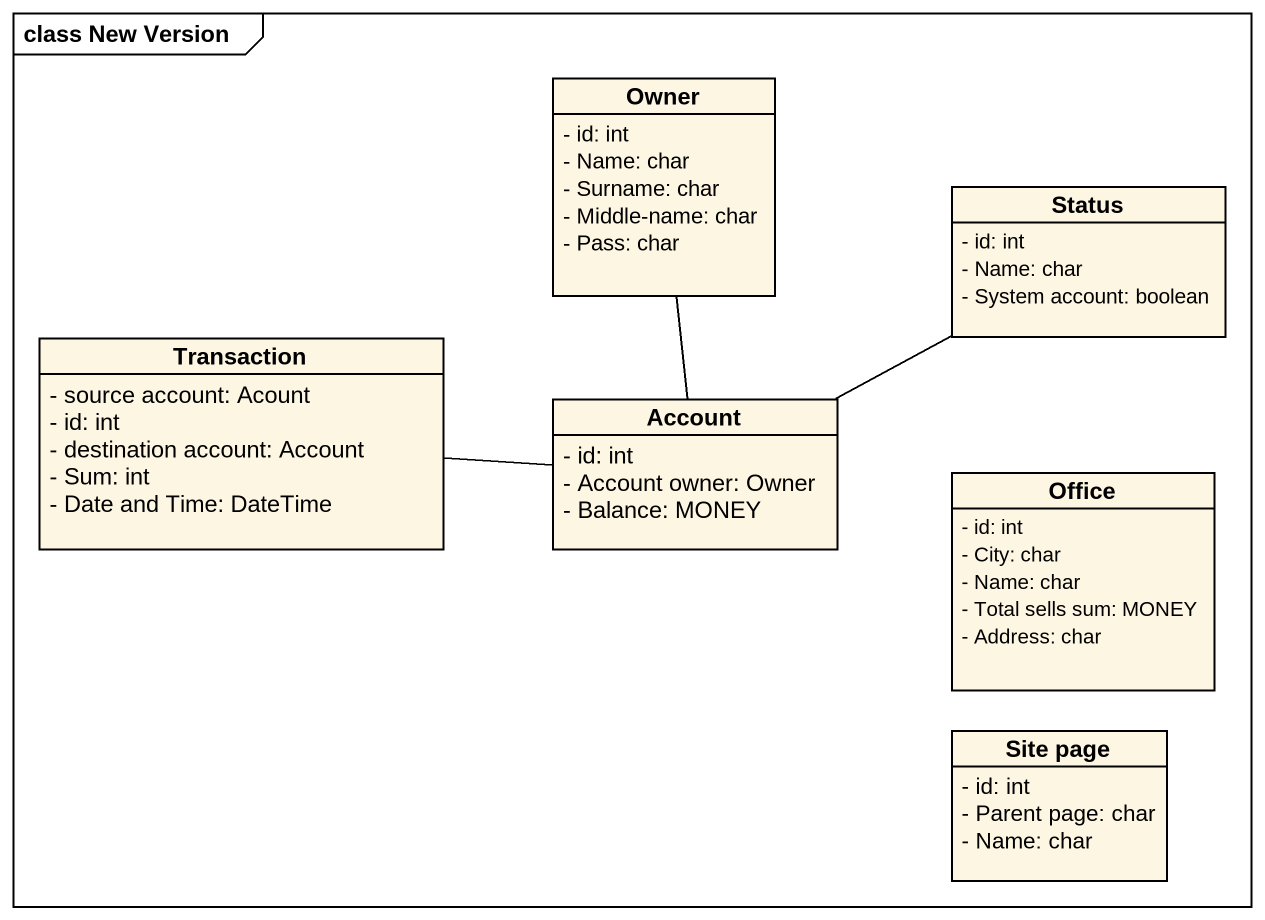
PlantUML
@startuml
mainframe class New Version
hide circle
hide empty members
skinparam classAttributeIconSize 0
class Owner {
  - id: int
  - Name: char
  - Surname: char
  - Middle-name: char
  - Pass: char
}
class Status {
  - id: int
  - Name: char
  - System account: boolean
}
class Transaction {
  - source account: Acount
  - id: int
  - destination account: Account
  - Sum: int
  - Date and Time: DateTime
}
class Account {
  - id: int
  - Account owner: Owner
  - Balance: MONEY
}
class Office {
  - id: int
  - City: char
  - Name: char
  - Total sells sum: MONEY
  - Address: char
}
class "Site page" as Site_page {
  - id: int
  - Parent page: char
  - Name: char
}
Owner -- Account
Status -left- Account
Transaction -right- Account
@enduml
